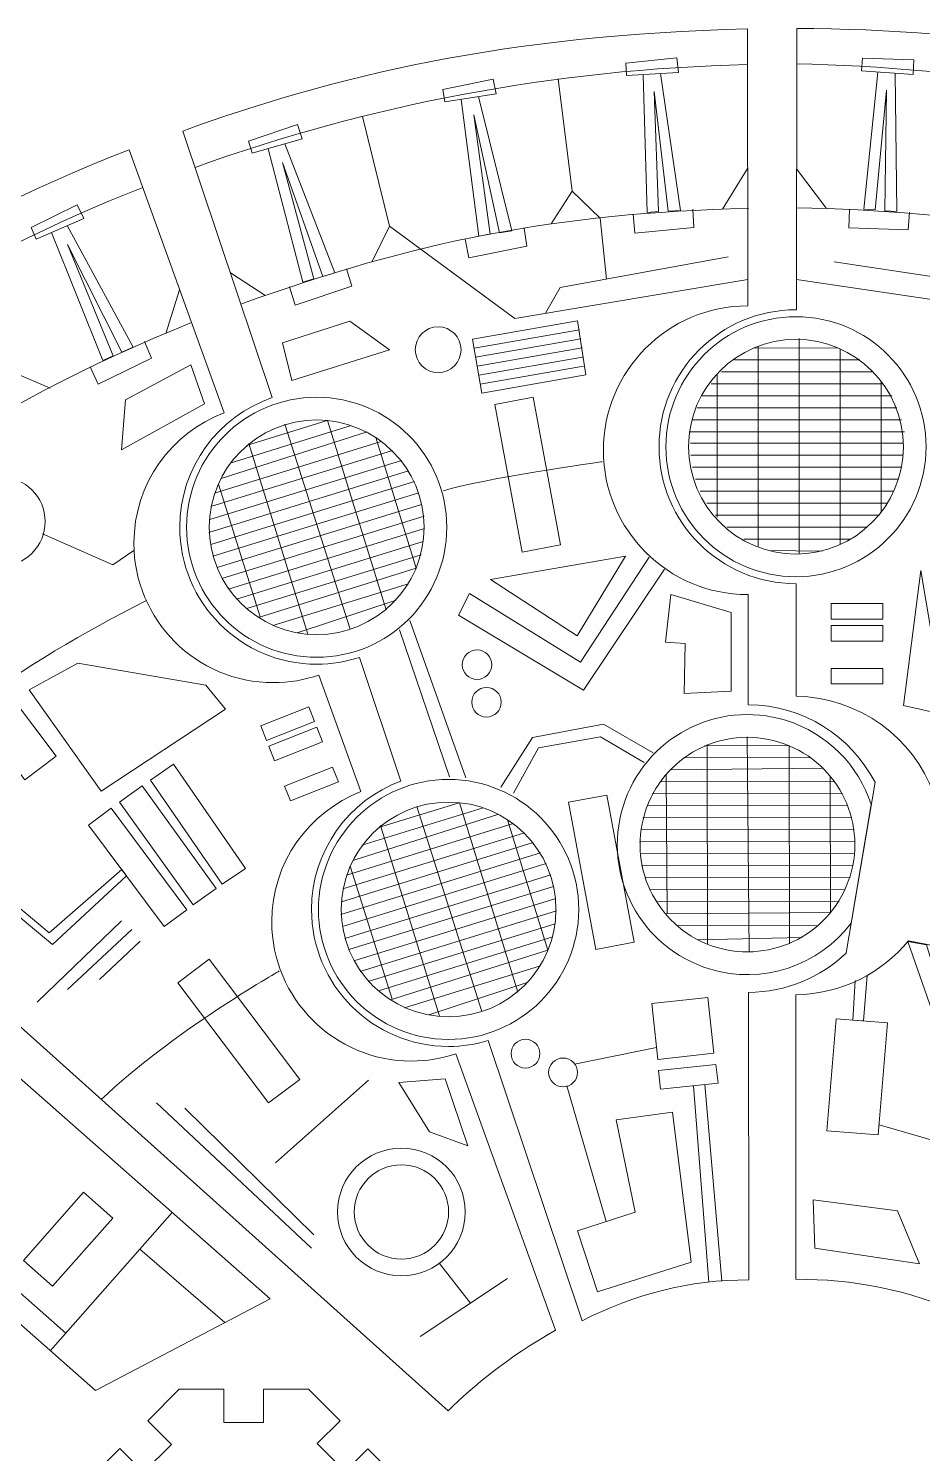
# Model space of a CAD drawing. Header units: millimetres. Extents: x -90 to 353, y 0 to 263.
# Drawn here: x 113 to 188.7, y 142.6 to 263.3 of the extents above; entities that cross this region are included whole.
import ezdxf

# ---------------------------------------------------------------- set-up
doc = ezdxf.new("R2010")
doc.units = ezdxf.units.MM
doc.layers.add('Layer 1', color=7, linetype='Continuous')

msp = doc.modelspace()

# ---------------------------------------------------------------- linework, layer by layer
at = {"layer": 'Layer 1', "color": 114, "lineweight": 20}
for points in [[(180.94, 213.23), (185.31, 213.23), (185.31, 214.55), (180.94, 214.55), (180.94, 213.23)], [(180.94, 211.37), (185.31, 211.37), (185.31, 212.7), (180.94, 212.7), (180.94, 211.37)], [(180.94, 207.74), (185.31, 207.74), (185.31, 209.06), (180.94, 209.06), (180.94, 207.74)]]:
    msp.add_lwpolyline(points, close=True, dxfattribs=at)
for centre, major_axis in [((147.67, 236.05), (0, 1.94)), ((177.95, 227.83), (0, 11.01)), ((177.95, 227.83), (0, 9.09)), ((137.39, 221.01), (0, 11.01)), ((137.39, 221.01), (0, 9.09)), ((110.63, 221.49), (0, 3.78)), ((150.96, 209.37), (0, 1.25)), ((151.76, 206.19), (0, 1.25)), ((148.55, 188.64), (0, 11.01)), ((148.55, 188.64), (0, 9.09)), ((155.06, 176.43), (0, 1.22)), ((158.24, 174.84), (0, 1.22)), ((144.56, 163.02), (0, 5.4)), ((144.56, 163.02), (0, 3.99))]:
    msp.add_ellipse(centre, major_axis=major_axis, ratio=1, dxfattribs=at)
at = {"layer": 'Layer 1', "color": 250, "lineweight": 20}
for points, knots in [([(148.55, 177.04), (149.71, 177.04), (150.84, 177.22), (151.9, 177.54), (151.9, 177.54), (151.9, 177.54), (159.85, 153.81), (159.85, 153.81), (159.85, 153.81), (164.25, 156.01), (168.91, 157.32), (173.96, 157.26), (173.96, 157.26), (173.96, 157.26), (173.93, 181.62), (173.93, 181.62), (173.93, 181.62), (177.13, 181.64), (180.03, 182.9), (182.19, 184.94), (182.19, 184.94), (182.19, 184.94), (182.19, 184.98), (182.19, 184.98), (182.19, 184.98), (182.19, 184.98), (184.64, 199.42), (184.64, 199.42), (184.64, 199.42), (182.62, 203.3), (178.58, 205.95), (173.91, 205.98), (173.91, 205.98), (173.91, 205.98), (173.9, 215.31), (173.9, 215.31), (173.9, 215.31), (173.9, 215.31), (173.87, 215.31), (173.87, 215.31), (173.87, 215.31), (167.12, 215.31), (161.65, 220.78), (161.65, 227.53), (161.65, 227.53), (161.65, 234.28), (167.12, 239.76), (173.87, 239.76), (173.87, 239.76), (173.87, 239.76), (173.88, 239.76), (173.88, 239.76), (173.88, 239.76), (173.88, 239.76), (173.85, 263.21), (173.85, 263.21), (173.85, 263.21), (153.47, 262.75), (138.77, 259.2), (126.06, 254.57), (126.06, 254.57), (126.06, 254.57), (133.63, 231.99), (133.63, 231.99), (133.63, 231.99), (129.07, 230.42), (125.8, 226.1), (125.8, 221.01), (125.8, 221.01), (125.8, 214.61), (130.99, 209.41), (137.39, 209.41), (137.39, 209.41), (138.66, 209.41), (139.87, 209.62), (141.01, 209.99), (141.01, 209.99), (141.01, 209.99), (144.52, 199.52), (144.52, 199.52), (144.52, 199.52), (140.1, 197.88), (136.95, 193.63), (136.95, 188.64), (136.95, 188.64), (136.95, 182.24), (142.14, 177.04), (148.55, 177.04)], [0, 0, 0, 0, 0.043478, 0.043478, 0.043478, 0.043478, 0.086957, 0.086957, 0.086957, 0.086957, 0.130435, 0.130435, 0.130435, 0.130435, 0.173913, 0.173913, 0.173913, 0.173913, 0.217391, 0.217391, 0.217391, 0.217391, 0.26087, 0.26087, 0.26087, 0.26087, 0.304348, 0.304348, 0.304348, 0.304348, 0.347826, 0.347826, 0.347826, 0.347826, 0.391304, 0.391304, 0.391304, 0.391304, 0.434783, 0.434783, 0.434783, 0.434783, 0.478261, 0.478261, 0.478261, 0.478261, 0.521739, 0.521739, 0.521739, 0.521739, 0.565217, 0.565217, 0.565217, 0.565217, 0.608696, 0.608696, 0.608696, 0.608696, 0.652174, 0.652174, 0.652174, 0.652174, 0.695652, 0.695652, 0.695652, 0.695652, 0.73913, 0.73913, 0.73913, 0.73913, 0.782609, 0.782609, 0.782609, 0.782609, 0.826087, 0.826087, 0.826087, 0.826087, 0.869565, 0.869565, 0.869565, 0.869565, 0.913043, 0.913043, 0.913043, 0.913043, 1, 1, 1, 1]), ([(177.95, 216.23), (177.95, 216.23), (177.98, 216.23), (177.98, 216.23), (177.98, 216.23), (177.98, 216.23), (177.97, 206.7), (177.97, 206.7), (177.97, 206.7), (183.32, 206.61), (187.87, 203.2), (189.62, 198.44), (189.62, 198.44), (189.62, 198.44), (192.74, 197.89), (192.74, 197.89), (192.74, 197.89), (192.74, 197.89), (190.56, 185.38), (190.56, 185.38), (190.56, 185.38), (190.56, 185.38), (187.47, 185.97), (187.47, 185.97), (187.47, 185.97), (185.19, 183.23), (181.78, 181.48), (177.95, 181.42), (177.95, 181.42), (177.95, 181.42), (177.93, 157.32), (177.93, 157.32), (177.93, 157.32), (182.75, 157.34), (187.49, 156.47), (192.14, 154.32), (192.14, 154.32), (192.14, 154.32), (200.07, 179.41), (200.07, 179.41), (200.07, 179.41), (201.19, 179.06), (202.38, 178.86), (203.61, 178.86), (203.61, 178.86), (210.02, 178.86), (215.21, 184.05), (215.21, 190.46), (215.21, 190.46), (215.21, 195.66), (211.78, 200.07), (207.06, 201.54), (207.06, 201.54), (207.06, 201.54), (210.03, 210.93), (210.03, 210.93), (210.03, 210.93), (211.09, 210.6), (212.23, 210.43), (213.4, 210.43), (213.4, 210.43), (219.8, 210.43), (225, 215.62), (225, 222.03), (225, 222.03), (225, 227.17), (221.65, 231.53), (217.02, 233.05), (217.02, 233.05), (217.02, 233.05), (224.11, 255.5), (224.11, 255.5), (224.11, 255.5), (209.03, 260.65), (193.66, 263.24), (178.01, 263.25), (178.01, 263.25), (178.01, 263.25), (177.99, 239.43), (177.99, 239.43), (177.99, 239.43), (177.99, 239.43), (177.95, 239.43), (177.95, 239.43), (177.95, 239.43), (171.55, 239.43), (166.36, 234.23), (166.36, 227.83), (166.36, 227.83), (166.36, 221.42), (171.55, 216.23), (177.95, 216.23)], [0, 0, 0, 0, 0.041667, 0.041667, 0.041667, 0.041667, 0.083333, 0.083333, 0.083333, 0.083333, 0.125, 0.125, 0.125, 0.125, 0.166667, 0.166667, 0.166667, 0.166667, 0.208333, 0.208333, 0.208333, 0.208333, 0.25, 0.25, 0.25, 0.25, 0.291667, 0.291667, 0.291667, 0.291667, 0.333333, 0.333333, 0.333333, 0.333333, 0.375, 0.375, 0.375, 0.375, 0.416667, 0.416667, 0.416667, 0.416667, 0.458333, 0.458333, 0.458333, 0.458333, 0.5, 0.5, 0.5, 0.5, 0.541667, 0.541667, 0.541667, 0.541667, 0.583333, 0.583333, 0.583333, 0.583333, 0.625, 0.625, 0.625, 0.625, 0.666667, 0.666667, 0.666667, 0.666667, 0.708333, 0.708333, 0.708333, 0.708333, 0.75, 0.75, 0.75, 0.75, 0.791667, 0.791667, 0.791667, 0.791667, 0.833333, 0.833333, 0.833333, 0.833333, 0.875, 0.875, 0.875, 0.875, 0.916667, 0.916667, 0.916667, 0.916667, 1, 1, 1, 1]), ([(121.51, 252.98), (104.24, 246.32), (91.05, 236.89), (79.12, 226.59), (79.12, 226.59), (79.12, 226.59), (78.34, 209.21), (78.34, 209.21), (78.34, 209.21), (78.34, 209.21), (148.51, 146.18), (148.51, 146.18), (148.51, 146.18), (150.73, 148.35), (153.41, 150.59), (157.6, 153.02), (157.6, 153.02), (157.6, 153.02), (149.15, 176.41), (149.15, 176.41), (149.15, 176.41), (147.97, 176.02), (146.71, 175.8), (145.4, 175.8), (145.4, 175.8), (138.88, 175.8), (133.59, 181.09), (133.59, 187.61), (133.59, 187.61), (133.59, 192.63), (136.72, 196.91), (141.13, 198.62), (141.13, 198.62), (141.13, 198.62), (137.57, 208.49), (137.57, 208.49), (137.57, 208.49), (136.36, 208.08), (135.07, 207.85), (133.72, 207.85), (133.72, 207.85), (127.2, 207.85), (121.92, 213.14), (121.92, 219.66), (121.92, 219.66), (121.92, 224.71), (125.09, 229.02), (129.55, 230.7), (129.55, 230.7), (129.55, 230.7), (121.51, 252.98), (121.51, 252.98)], [0, 0, 0, 0, 0.071429, 0.071429, 0.071429, 0.071429, 0.142857, 0.142857, 0.142857, 0.142857, 0.214286, 0.214286, 0.214286, 0.214286, 0.285714, 0.285714, 0.285714, 0.285714, 0.357143, 0.357143, 0.357143, 0.357143, 0.428571, 0.428571, 0.428571, 0.428571, 0.5, 0.5, 0.5, 0.5, 0.571429, 0.571429, 0.571429, 0.571429, 0.642857, 0.642857, 0.642857, 0.642857, 0.714286, 0.714286, 0.714286, 0.714286, 0.785714, 0.785714, 0.785714, 0.785714, 0.857143, 0.857143, 0.857143, 0.857143, 1, 1, 1, 1]), ([(104.57, 181.14), (104.57, 181.14), (94.26, 169.44), (94.26, 169.44), (94.26, 169.44), (94.26, 169.44), (118.67, 147.91), (118.67, 147.91), (118.67, 147.91), (118.67, 147.91), (133.45, 155.66), (133.45, 155.66), (133.45, 155.66), (133.45, 155.66), (104.57, 181.14), (104.57, 181.14)], [0, 0, 0, 0, 0.2, 0.2, 0.2, 0.2, 0.4, 0.4, 0.4, 0.4, 0.6, 0.6, 0.6, 0.6, 1, 1, 1, 1]), ([(122.72, 140.99), (122.72, 140.99), (120.74, 142.98), (120.74, 142.98), (120.74, 142.98), (120.74, 142.98), (118.03, 140.27), (118.03, 140.27), (118.03, 140.27), (118.03, 140.27), (118.03, 129.34), (118.03, 129.34), (118.03, 129.34), (118.03, 129.34), (120.67, 126.7), (120.67, 126.7), (120.67, 126.7), (120.67, 126.7), (122.62, 128.64), (122.62, 128.64), (122.62, 128.64), (122.62, 128.64), (124.97, 126.27), (124.97, 126.27), (124.97, 126.27), (124.97, 126.27), (123.03, 124.34), (123.03, 124.34), (123.03, 124.34), (123.03, 124.34), (125.76, 121.6), (125.76, 121.6), (125.76, 121.6), (125.76, 121.6), (129.61, 121.6), (129.61, 121.6), (129.61, 121.6), (129.61, 121.6), (129.61, 124.28), (129.61, 124.28), (129.61, 124.28), (129.61, 124.28), (132.95, 124.28), (132.95, 124.28), (132.95, 124.28), (132.95, 124.28), (132.95, 121.6), (132.95, 121.6), (132.95, 121.6), (132.95, 121.6), (136.69, 121.6), (136.69, 121.6), (136.69, 121.6), (136.69, 121.6), (139.37, 124.28), (139.37, 124.28), (139.37, 124.28), (139.37, 124.28), (137.49, 126.17), (137.49, 126.17), (137.49, 126.17), (137.49, 126.17), (139.86, 128.52), (139.86, 128.52), (139.86, 128.52), (139.86, 128.52), (141.73, 126.64), (141.73, 126.64), (141.73, 126.64), (141.73, 126.64), (144.43, 129.34), (144.43, 129.34), (144.43, 129.34), (144.43, 129.34), (144.43, 140.27), (144.43, 140.27), (144.43, 140.27), (144.43, 140.27), (141.73, 142.96), (141.73, 142.96), (141.73, 142.96), (141.73, 142.96), (139.79, 141.04), (139.79, 141.04), (139.79, 141.04), (139.79, 141.04), (137.44, 143.41), (137.44, 143.41), (137.44, 143.41), (137.44, 143.41), (139.37, 145.32), (139.37, 145.32), (139.37, 145.32), (139.37, 145.32), (136.69, 148), (136.69, 148), (136.69, 148), (136.69, 148), (132.88, 148), (132.88, 148), (132.88, 148), (132.88, 148), (132.88, 145.2), (132.88, 145.2), (132.88, 145.2), (132.88, 145.2), (129.54, 145.2), (129.54, 145.2), (129.54, 145.2), (129.54, 145.2), (129.54, 148), (129.54, 148), (129.54, 148), (129.54, 148), (125.76, 148), (125.76, 148), (125.76, 148), (125.76, 148), (123.1, 145.34), (123.1, 145.34), (123.1, 145.34), (123.1, 145.34), (125.09, 143.34), (125.09, 143.34), (125.09, 143.34), (125.09, 143.34), (122.72, 140.99), (122.72, 140.99)], [0, 0, 0, 0, 0.030303, 0.030303, 0.030303, 0.030303, 0.060606, 0.060606, 0.060606, 0.060606, 0.090909, 0.090909, 0.090909, 0.090909, 0.121212, 0.121212, 0.121212, 0.121212, 0.151515, 0.151515, 0.151515, 0.151515, 0.181818, 0.181818, 0.181818, 0.181818, 0.212121, 0.212121, 0.212121, 0.212121, 0.242424, 0.242424, 0.242424, 0.242424, 0.272727, 0.272727, 0.272727, 0.272727, 0.30303, 0.30303, 0.30303, 0.30303, 0.333333, 0.333333, 0.333333, 0.333333, 0.363636, 0.363636, 0.363636, 0.363636, 0.393939, 0.393939, 0.393939, 0.393939, 0.424242, 0.424242, 0.424242, 0.424242, 0.454545, 0.454545, 0.454545, 0.454545, 0.484848, 0.484848, 0.484848, 0.484848, 0.515152, 0.515152, 0.515152, 0.515152, 0.545455, 0.545455, 0.545455, 0.545455, 0.575758, 0.575758, 0.575758, 0.575758, 0.606061, 0.606061, 0.606061, 0.606061, 0.636364, 0.636364, 0.636364, 0.636364, 0.666667, 0.666667, 0.666667, 0.666667, 0.69697, 0.69697, 0.69697, 0.69697, 0.727273, 0.727273, 0.727273, 0.727273, 0.757576, 0.757576, 0.757576, 0.757576, 0.787879, 0.787879, 0.787879, 0.787879, 0.818182, 0.818182, 0.818182, 0.818182, 0.848485, 0.848485, 0.848485, 0.848485, 0.878788, 0.878788, 0.878788, 0.878788, 0.909091, 0.909091, 0.909091, 0.909091, 0.939394, 0.939394, 0.939394, 0.939394, 1, 1, 1, 1])]:
    msp.add_open_spline(points, degree=3, knots=knots, dxfattribs=at)
at = {"layer": 'Layer 1', "color": 114, "lineweight": 20}
for points, knots in [([(163.56, 260.32), (163.56, 260.32), (163.62, 259.26), (163.62, 259.26), (163.62, 259.26), (163.62, 259.26), (168, 259.52), (168, 259.52), (168, 259.52), (168, 259.52), (167.88, 260.78), (167.88, 260.78), (167.88, 260.78), (167.88, 260.78), (163.56, 260.32), (163.56, 260.32)], [0, 0, 0, 0, 0.2, 0.2, 0.2, 0.2, 0.4, 0.4, 0.4, 0.4, 0.6, 0.6, 0.6, 0.6, 1, 1, 1, 1]), ([(183.57, 260.73), (183.57, 260.73), (183.49, 259.67), (183.49, 259.67), (183.49, 259.67), (183.49, 259.67), (187.87, 259.35), (187.87, 259.35), (187.87, 259.35), (187.87, 259.35), (187.92, 260.61), (187.92, 260.61), (187.92, 260.61), (187.92, 260.61), (183.57, 260.73), (183.57, 260.73)], [0, 0, 0, 0, 0.2, 0.2, 0.2, 0.2, 0.4, 0.4, 0.4, 0.4, 0.6, 0.6, 0.6, 0.6, 1, 1, 1, 1]), ([(184.89, 259.56), (184.89, 259.56), (183.68, 247.94), (183.68, 247.94), (183.68, 247.94), (183.68, 247.94), (184.66, 247.89), (184.66, 247.89), (184.66, 247.89), (184.66, 247.89), (185.62, 258.03), (185.62, 258.03), (185.62, 258.03), (185.62, 258.03), (185.46, 247.82), (185.46, 247.82), (185.46, 247.82), (185.46, 247.82), (186.5, 247.75), (186.5, 247.75), (186.5, 247.75), (186.5, 247.75), (186.35, 259.46), (186.35, 259.46)], [0, 0, 0, 0, 0.142857, 0.142857, 0.142857, 0.142857, 0.285714, 0.285714, 0.285714, 0.285714, 0.428571, 0.428571, 0.428571, 0.428571, 0.571429, 0.571429, 0.571429, 0.571429, 0.714286, 0.714286, 0.714286, 0.714286, 1, 1, 1, 1]), ([(148.07, 258.08), (148.07, 258.08), (148.24, 257.03), (148.24, 257.03), (148.24, 257.03), (148.24, 257.03), (152.57, 257.72), (152.57, 257.72), (152.57, 257.72), (152.57, 257.72), (152.33, 258.97), (152.33, 258.97), (152.33, 258.97), (152.33, 258.97), (148.07, 258.08), (148.07, 258.08)], [0, 0, 0, 0, 0.2, 0.2, 0.2, 0.2, 0.4, 0.4, 0.4, 0.4, 0.6, 0.6, 0.6, 0.6, 1, 1, 1, 1]), ([(157.82, 258.98), (157.82, 258.98), (159.01, 249.48), (159.01, 249.48), (159.01, 249.48), (159.01, 249.48), (161.37, 247.18), (161.37, 247.18), (161.37, 247.18), (161.37, 247.18), (161.92, 242.03), (161.92, 242.03)], [0, 0, 0, 0, 0.25, 0.25, 0.25, 0.25, 0.5, 0.5, 0.5, 0.5, 1, 1, 1, 1]), ([(165.02, 259.34), (165.02, 259.34), (165.36, 247.66), (165.36, 247.66), (165.36, 247.66), (165.36, 247.66), (166.33, 247.74), (166.33, 247.74), (166.33, 247.74), (166.33, 247.74), (165.94, 257.92), (165.94, 257.92), (165.94, 257.92), (165.94, 257.92), (167.13, 247.77), (167.13, 247.77), (167.13, 247.77), (167.13, 247.77), (168.17, 247.84), (168.17, 247.84), (168.17, 247.84), (168.17, 247.84), (166.48, 259.43), (166.48, 259.43)], [0, 0, 0, 0, 0.142857, 0.142857, 0.142857, 0.142857, 0.285714, 0.285714, 0.285714, 0.285714, 0.428571, 0.428571, 0.428571, 0.428571, 0.571429, 0.571429, 0.571429, 0.571429, 0.714286, 0.714286, 0.714286, 0.714286, 1, 1, 1, 1]), ([(149.62, 257.25), (149.62, 257.25), (151.12, 245.66), (151.12, 245.66), (151.12, 245.66), (151.12, 245.66), (152.08, 245.84), (152.08, 245.84), (152.08, 245.84), (152.08, 245.84), (150.68, 255.93), (150.68, 255.93), (150.68, 255.93), (150.68, 255.93), (152.87, 245.95), (152.87, 245.95), (152.87, 245.95), (152.87, 245.95), (153.9, 246.13), (153.9, 246.13), (153.9, 246.13), (153.9, 246.13), (151.07, 257.48), (151.07, 257.48)], [0, 0, 0, 0, 0.142857, 0.142857, 0.142857, 0.142857, 0.285714, 0.285714, 0.285714, 0.285714, 0.428571, 0.428571, 0.428571, 0.428571, 0.571429, 0.571429, 0.571429, 0.571429, 0.714286, 0.714286, 0.714286, 0.714286, 1, 1, 1, 1]), ([(209.16, 256.49), (209.16, 256.49), (207.01, 247.31), (207.01, 247.31), (207.01, 247.31), (207.01, 247.31), (208.43, 244.34), (208.43, 244.34), (208.43, 244.34), (208.43, 244.34), (202.04, 238.43), (202.04, 238.43), (202.04, 238.43), (202.04, 238.43), (178, 242), (178, 242)], [0, 0, 0, 0, 0.2, 0.2, 0.2, 0.2, 0.4, 0.4, 0.4, 0.4, 0.6, 0.6, 0.6, 0.6, 1, 1, 1, 1]), ([(131.63, 253.7), (131.63, 253.7), (131.93, 252.68), (131.93, 252.68), (131.93, 252.68), (131.93, 252.68), (136.15, 253.9), (136.15, 253.9), (136.15, 253.9), (136.15, 253.9), (135.75, 255.11), (135.75, 255.11), (135.75, 255.11), (135.75, 255.11), (131.63, 253.7), (131.63, 253.7)], [0, 0, 0, 0, 0.2, 0.2, 0.2, 0.2, 0.4, 0.4, 0.4, 0.4, 0.6, 0.6, 0.6, 0.6, 1, 1, 1, 1]), ([(141.26, 255.8), (141.26, 255.8), (143.54, 246.51), (143.54, 246.51), (143.54, 246.51), (143.54, 246.51), (154.15, 238.69), (154.15, 238.69), (154.15, 238.69), (154.15, 238.69), (173.87, 242), (173.87, 242)], [0, 0, 0, 0, 0.25, 0.25, 0.25, 0.25, 0.5, 0.5, 0.5, 0.5, 1, 1, 1, 1]), ([(133.28, 253.07), (133.28, 253.07), (136.21, 241.76), (136.21, 241.76), (136.21, 241.76), (136.21, 241.76), (137.14, 242.06), (137.14, 242.06), (137.14, 242.06), (137.14, 242.06), (134.5, 251.89), (134.5, 251.89), (134.5, 251.89), (134.5, 251.89), (137.91, 242.26), (137.91, 242.26), (137.91, 242.26), (137.91, 242.26), (138.91, 242.56), (138.91, 242.56), (138.91, 242.56), (138.91, 242.56), (134.68, 253.48), (134.68, 253.48)], [0, 0, 0, 0, 0.142857, 0.142857, 0.142857, 0.142857, 0.285714, 0.285714, 0.285714, 0.285714, 0.428571, 0.428571, 0.428571, 0.428571, 0.571429, 0.571429, 0.571429, 0.571429, 0.714286, 0.714286, 0.714286, 0.714286, 1, 1, 1, 1]), ([(113.22, 246.39), (113.22, 246.39), (113.65, 245.41), (113.65, 245.41), (113.65, 245.41), (113.65, 245.41), (117.67, 247.17), (117.67, 247.17), (117.67, 247.17), (117.67, 247.17), (117.13, 248.32), (117.13, 248.32), (117.13, 248.32), (117.13, 248.32), (113.22, 246.39), (113.22, 246.39)], [0, 0, 0, 0, 0.2, 0.2, 0.2, 0.2, 0.4, 0.4, 0.4, 0.4, 0.6, 0.6, 0.6, 0.6, 1, 1, 1, 1]), ([(164.17, 247.52), (164.17, 247.52), (164.32, 245.92), (164.32, 245.92), (164.32, 245.92), (164.32, 245.92), (169.31, 246.41), (169.31, 246.41), (169.31, 246.41), (169.31, 246.41), (169.23, 247.94), (169.23, 247.94)], [0, 0, 0, 0, 0.25, 0.25, 0.25, 0.25, 0.5, 0.5, 0.5, 0.5, 1, 1, 1, 1]), ([(182.49, 247.96), (182.49, 247.96), (182.43, 246.36), (182.43, 246.36), (182.43, 246.36), (182.43, 246.36), (187.44, 246.19), (187.44, 246.19), (187.44, 246.19), (187.44, 246.19), (187.56, 247.71), (187.56, 247.71)], [0, 0, 0, 0, 0.25, 0.25, 0.25, 0.25, 0.5, 0.5, 0.5, 0.5, 1, 1, 1, 1]), ([(114.94, 245.98), (114.94, 245.98), (119.28, 235.13), (119.28, 235.13), (119.28, 235.13), (119.28, 235.13), (120.17, 235.54), (120.17, 235.54), (120.17, 235.54), (120.17, 235.54), (116.29, 244.96), (116.29, 244.96), (116.29, 244.96), (116.29, 244.96), (120.91, 235.85), (120.91, 235.85), (120.91, 235.85), (120.91, 235.85), (121.86, 236.27), (121.86, 236.27), (121.86, 236.27), (121.86, 236.27), (116.28, 246.56), (116.28, 246.56)], [0, 0, 0, 0, 0.142857, 0.142857, 0.142857, 0.142857, 0.285714, 0.285714, 0.285714, 0.285714, 0.428571, 0.428571, 0.428571, 0.428571, 0.571429, 0.571429, 0.571429, 0.571429, 0.714286, 0.714286, 0.714286, 0.714286, 1, 1, 1, 1]), ([(149.94, 245.41), (149.94, 245.41), (150.26, 243.83), (150.26, 243.83), (150.26, 243.83), (150.26, 243.83), (155.18, 244.82), (155.18, 244.82), (155.18, 244.82), (155.18, 244.82), (154.94, 246.33), (154.94, 246.33)], [0, 0, 0, 0, 0.25, 0.25, 0.25, 0.25, 0.5, 0.5, 0.5, 0.5, 1, 1, 1, 1]), ([(156.74, 239.13), (156.74, 239.13), (157.98, 241.32), (157.98, 241.32), (157.98, 241.32), (157.98, 241.32), (172.2, 243.9), (172.2, 243.9)], [0, 0, 0, 0, 0.333333, 0.333333, 0.333333, 0.333333, 1, 1, 1, 1]), ([(135.08, 241.36), (135.08, 241.36), (135.58, 239.83), (135.58, 239.83), (135.58, 239.83), (135.58, 239.83), (140.35, 241.42), (140.35, 241.42), (140.35, 241.42), (140.35, 241.42), (139.92, 242.89), (139.92, 242.89)], [0, 0, 0, 0, 0.25, 0.25, 0.25, 0.25, 0.5, 0.5, 0.5, 0.5, 1, 1, 1, 1]), ([(181.19, 243.5), (181.19, 243.5), (199.18, 240.79), (199.18, 240.79), (199.18, 240.79), (199.18, 240.79), (200.11, 238.71), (200.11, 238.71)], [0, 0, 0, 0, 0.333333, 0.333333, 0.333333, 0.333333, 1, 1, 1, 1]), ([(107.31, 242.54), (107.31, 242.54), (111.82, 234.1), (111.82, 234.1), (111.82, 234.1), (111.82, 234.1), (114.84, 232.8), (114.84, 232.8)], [0, 0, 0, 0, 0.333333, 0.333333, 0.333333, 0.333333, 1, 1, 1, 1]), ([(135.29, 233.45), (135.29, 233.45), (134.49, 236.62), (134.49, 236.62), (134.49, 236.62), (134.49, 236.62), (140.18, 238.47), (140.18, 238.47), (140.18, 238.47), (140.18, 238.47), (143.56, 236.03), (143.56, 236.03), (143.56, 236.03), (143.56, 236.03), (135.29, 233.45), (135.29, 233.45)], [0, 0, 0, 0, 0.2, 0.2, 0.2, 0.2, 0.4, 0.4, 0.4, 0.4, 0.6, 0.6, 0.6, 0.6, 1, 1, 1, 1]), ([(150.57, 236.94), (150.57, 236.94), (151.36, 232.38), (151.36, 232.38), (151.36, 232.38), (151.36, 232.38), (160.16, 233.91), (160.16, 233.91), (160.16, 233.91), (160.16, 233.91), (159.47, 238.49), (159.47, 238.49), (159.47, 238.49), (159.47, 238.49), (150.57, 236.94), (150.57, 236.94)], [0, 0, 0, 0, 0.2, 0.2, 0.2, 0.2, 0.4, 0.4, 0.4, 0.4, 0.6, 0.6, 0.6, 0.6, 1, 1, 1, 1]), ([(118.21, 234.59), (118.21, 234.59), (118.9, 233.14), (118.9, 233.14), (118.9, 233.14), (118.9, 233.14), (123.42, 235.32), (123.42, 235.32), (123.42, 235.32), (123.42, 235.32), (122.82, 236.73), (122.82, 236.73)], [0, 0, 0, 0, 0.25, 0.25, 0.25, 0.25, 0.5, 0.5, 0.5, 0.5, 1, 1, 1, 1]), ([(126.75, 234.77), (126.75, 234.77), (127.88, 231.46), (127.88, 231.46), (127.88, 231.46), (127.88, 231.46), (120.87, 227.56), (120.87, 227.56), (120.87, 227.56), (120.87, 227.56), (121.2, 231.79), (121.2, 231.79), (121.2, 231.79), (121.2, 231.79), (126.75, 234.77), (126.75, 234.77)], [0, 0, 0, 0, 0.2, 0.2, 0.2, 0.2, 0.4, 0.4, 0.4, 0.4, 0.6, 0.6, 0.6, 0.6, 1, 1, 1, 1]), ([(114.19, 220.46), (114.19, 220.46), (120.14, 217.84), (120.14, 217.84), (120.14, 217.84), (120.14, 217.84), (121.9, 219.04), (121.9, 219.04)], [0, 0, 0, 0, 0.333333, 0.333333, 0.333333, 0.333333, 1, 1, 1, 1]), ([(165.54, 218.47), (165.54, 218.47), (159.71, 209.59), (159.71, 209.59), (159.71, 209.59), (159.71, 209.59), (150.32, 215.41), (150.32, 215.41), (150.32, 215.41), (150.32, 215.41), (149.39, 213.56), (149.39, 213.56), (149.39, 213.56), (149.39, 213.56), (159.97, 207.21), (159.97, 207.21), (159.97, 207.21), (159.97, 207.21), (166.82, 217.46), (166.82, 217.46)], [0, 0, 0, 0, 0.166667, 0.166667, 0.166667, 0.166667, 0.333333, 0.333333, 0.333333, 0.333333, 0.5, 0.5, 0.5, 0.5, 0.666667, 0.666667, 0.666667, 0.666667, 1, 1, 1, 1]), ([(152.09, 216.58), (152.09, 216.58), (163.53, 218.56), (163.53, 218.56), (163.53, 218.56), (163.53, 218.56), (159.43, 211.82), (159.43, 211.82), (159.43, 211.82), (159.43, 211.82), (152.09, 216.58), (152.09, 216.58)], [0, 0, 0, 0, 0.25, 0.25, 0.25, 0.25, 0.5, 0.5, 0.5, 0.5, 1, 1, 1, 1]), ([(188.52, 217.36), (188.52, 217.36), (190.57, 205.12), (190.57, 205.12), (190.57, 205.12), (190.57, 205.12), (187.06, 205.91), (187.06, 205.91), (187.06, 205.91), (187.06, 205.91), (188.52, 217.36), (188.52, 217.36)], [0, 0, 0, 0, 0.25, 0.25, 0.25, 0.25, 0.5, 0.5, 0.5, 0.5, 1, 1, 1, 1]), ([(167.37, 215.32), (167.37, 215.32), (166.9, 211.29), (166.9, 211.29), (166.9, 211.29), (166.9, 211.29), (168.56, 211.16), (168.56, 211.16), (168.56, 211.16), (168.56, 211.16), (168.49, 206.92), (168.49, 206.92), (168.49, 206.92), (168.49, 206.92), (172.46, 207.12), (172.46, 207.12), (172.46, 207.12), (172.46, 207.12), (172.46, 213.8), (172.46, 213.8), (172.46, 213.8), (172.46, 213.8), (167.37, 215.32), (167.37, 215.32)], [0, 0, 0, 0, 0.142857, 0.142857, 0.142857, 0.142857, 0.285714, 0.285714, 0.285714, 0.285714, 0.428571, 0.428571, 0.428571, 0.428571, 0.571429, 0.571429, 0.571429, 0.571429, 0.714286, 0.714286, 0.714286, 0.714286, 1, 1, 1, 1]), ([(113.06, 207.25), (113.06, 207.25), (117.16, 209.5), (117.16, 209.5), (117.16, 209.5), (117.16, 209.5), (128.01, 207.65), (128.01, 207.65), (128.01, 207.65), (128.01, 207.65), (129.66, 205.6), (129.66, 205.6), (129.66, 205.6), (129.66, 205.6), (119.15, 198.65), (119.15, 198.65), (119.15, 198.65), (119.15, 198.65), (113.06, 207.25), (113.06, 207.25)], [0, 0, 0, 0, 0.166667, 0.166667, 0.166667, 0.166667, 0.333333, 0.333333, 0.333333, 0.333333, 0.5, 0.5, 0.5, 0.5, 0.666667, 0.666667, 0.666667, 0.666667, 1, 1, 1, 1]), ([(170.61, 183.61), (175.15, 182.22), (179.9, 183.9), (182.62, 187.48), (182.62, 187.48), (182.62, 187.48), (184.32, 197.53), (184.32, 197.53), (184.32, 197.53), (183.25, 200.82), (180.64, 203.57), (177.07, 204.66), (177.07, 204.66), (171.26, 206.45), (165.1, 203.18), (163.32, 197.37), (163.32, 197.37), (161.53, 191.56), (164.8, 185.4), (170.61, 183.61)], [0, 0, 0, 0, 0.166667, 0.166667, 0.166667, 0.166667, 0.333333, 0.333333, 0.333333, 0.333333, 0.5, 0.5, 0.5, 0.5, 0.666667, 0.666667, 0.666667, 0.666667, 1, 1, 1, 1]), ([(136.72, 205.79), (136.72, 205.79), (137.2, 204.56), (137.2, 204.56), (137.2, 204.56), (137.2, 204.56), (133.14, 202.96), (133.14, 202.96), (133.14, 202.96), (133.14, 202.96), (132.66, 204.19), (132.66, 204.19), (132.66, 204.19), (132.66, 204.19), (136.72, 205.79), (136.72, 205.79)], [0, 0, 0, 0, 0.2, 0.2, 0.2, 0.2, 0.4, 0.4, 0.4, 0.4, 0.6, 0.6, 0.6, 0.6, 1, 1, 1, 1]), ([(137.4, 204.07), (137.4, 204.07), (137.88, 202.84), (137.88, 202.84), (137.88, 202.84), (137.88, 202.84), (133.82, 201.23), (133.82, 201.23), (133.82, 201.23), (133.82, 201.23), (133.34, 202.46), (133.34, 202.46), (133.34, 202.46), (133.34, 202.46), (137.4, 204.07), (137.4, 204.07)], [0, 0, 0, 0, 0.2, 0.2, 0.2, 0.2, 0.4, 0.4, 0.4, 0.4, 0.6, 0.6, 0.6, 0.6, 1, 1, 1, 1]), ([(152.96, 199.01), (152.96, 199.01), (155.64, 203.2), (155.64, 203.2), (155.64, 203.2), (155.64, 203.2), (161.66, 204.33), (161.66, 204.33), (161.66, 204.33), (161.66, 204.33), (165.87, 201.92), (165.87, 201.92)], [0, 0, 0, 0, 0.25, 0.25, 0.25, 0.25, 0.5, 0.5, 0.5, 0.5, 1, 1, 1, 1]), ([(171.17, 185.45), (175.97, 183.98), (181.05, 186.67), (182.53, 191.47), (182.53, 191.47), (184, 196.27), (181.31, 201.35), (176.51, 202.82), (176.51, 202.82), (171.71, 204.3), (166.63, 201.6), (165.16, 196.8), (165.16, 196.8), (163.68, 192.01), (166.38, 186.93), (171.17, 185.45)], [0, 0, 0, 0, 0.2, 0.2, 0.2, 0.2, 0.4, 0.4, 0.4, 0.4, 0.6, 0.6, 0.6, 0.6, 1, 1, 1, 1]), ([(154.04, 198.49), (154.04, 198.49), (156.17, 202.34), (156.17, 202.34), (156.17, 202.34), (156.17, 202.34), (161.4, 203.27), (161.4, 203.27), (161.4, 203.27), (161.4, 203.27), (165.11, 201.08), (165.11, 201.08)], [0, 0, 0, 0, 0.25, 0.25, 0.25, 0.25, 0.5, 0.5, 0.5, 0.5, 1, 1, 1, 1]), ([(125.28, 200.95), (125.28, 200.95), (123.31, 199.6), (123.31, 199.6), (123.31, 199.6), (123.31, 199.6), (129.39, 190.77), (129.39, 190.77), (129.39, 190.77), (129.39, 190.77), (131.35, 192.12), (131.35, 192.12), (131.35, 192.12), (131.35, 192.12), (125.28, 200.95), (125.28, 200.95)], [0, 0, 0, 0, 0.2, 0.2, 0.2, 0.2, 0.4, 0.4, 0.4, 0.4, 0.6, 0.6, 0.6, 0.6, 1, 1, 1, 1]), ([(138.73, 200.68), (138.73, 200.68), (139.22, 199.45), (139.22, 199.45), (139.22, 199.45), (139.22, 199.45), (135.16, 197.85), (135.16, 197.85), (135.16, 197.85), (135.16, 197.85), (134.67, 199.08), (134.67, 199.08), (134.67, 199.08), (134.67, 199.08), (138.73, 200.68), (138.73, 200.68)], [0, 0, 0, 0, 0.2, 0.2, 0.2, 0.2, 0.4, 0.4, 0.4, 0.4, 0.6, 0.6, 0.6, 0.6, 1, 1, 1, 1]), ([(120.7, 197.74), (120.7, 197.74), (122.63, 199.12), (122.63, 199.12), (122.63, 199.12), (122.63, 199.12), (128.87, 190.41), (128.87, 190.41), (128.87, 190.41), (128.87, 190.41), (126.94, 189.03), (126.94, 189.03), (126.94, 189.03), (126.94, 189.03), (120.7, 197.74), (120.7, 197.74)], [0, 0, 0, 0, 0.2, 0.2, 0.2, 0.2, 0.4, 0.4, 0.4, 0.4, 0.6, 0.6, 0.6, 0.6, 1, 1, 1, 1]), ([(118.08, 195.79), (118.08, 195.79), (119.99, 197.21), (119.99, 197.21), (119.99, 197.21), (119.99, 197.21), (126.39, 188.62), (126.39, 188.62), (126.39, 188.62), (126.39, 188.62), (124.48, 187.2), (124.48, 187.2), (124.48, 187.2), (124.48, 187.2), (118.08, 195.79), (118.08, 195.79)], [0, 0, 0, 0, 0.2, 0.2, 0.2, 0.2, 0.4, 0.4, 0.4, 0.4, 0.6, 0.6, 0.6, 0.6, 1, 1, 1, 1]), ([(97.18, 192.29), (97.18, 192.29), (106.63, 193.46), (106.63, 193.46), (106.63, 193.46), (106.63, 193.46), (114.76, 186.65), (114.76, 186.65), (114.76, 186.65), (114.76, 186.65), (120.89, 192.02), (120.89, 192.02), (120.89, 192.02), (120.89, 192.02), (121.28, 191.49), (121.28, 191.49), (121.28, 191.49), (121.28, 191.49), (115.03, 185.66), (115.03, 185.66), (115.03, 185.66), (115.03, 185.66), (106.49, 192.8), (106.49, 192.8), (106.49, 192.8), (106.49, 192.8), (97.84, 191.7), (97.84, 191.7)], [0, 0, 0, 0, 0.125, 0.125, 0.125, 0.125, 0.25, 0.25, 0.25, 0.25, 0.375, 0.375, 0.375, 0.375, 0.5, 0.5, 0.5, 0.5, 0.625, 0.625, 0.625, 0.625, 0.75, 0.75, 0.75, 0.75, 1, 1, 1, 1]), ([(197.92, 172.6), (197.92, 172.6), (197.53, 171.39), (197.53, 171.39), (197.53, 171.39), (197.53, 171.39), (191.71, 173.65), (191.71, 173.65), (191.71, 173.65), (191.71, 173.65), (187.43, 185.92), (187.43, 185.92), (187.43, 185.92), (187.43, 185.92), (189, 185.65), (189, 185.65), (189, 185.65), (189, 185.65), (192.24, 174.97), (192.24, 174.97), (192.24, 174.97), (192.24, 174.97), (197.92, 172.6), (197.92, 172.6)], [0, 0, 0, 0, 0.142857, 0.142857, 0.142857, 0.142857, 0.285714, 0.285714, 0.285714, 0.285714, 0.428571, 0.428571, 0.428571, 0.428571, 0.571429, 0.571429, 0.571429, 0.571429, 0.714286, 0.714286, 0.714286, 0.714286, 1, 1, 1, 1]), ([(182.97, 182.62), (182.97, 182.62), (182.77, 179.27), (182.77, 179.27), (182.77, 179.27), (182.77, 179.27), (183.67, 179.2), (183.67, 179.2), (183.67, 179.2), (183.67, 179.2), (183.99, 183.06), (183.99, 183.06)], [0, 0, 0, 0, 0.25, 0.25, 0.25, 0.25, 0.5, 0.5, 0.5, 0.5, 1, 1, 1, 1]), ([(166.27, 175.94), (166.27, 175.94), (165.75, 180.67), (165.75, 180.67), (165.75, 180.67), (165.75, 180.67), (170.48, 181.19), (170.48, 181.19), (170.48, 181.19), (170.48, 181.19), (171, 176.46), (171, 176.46), (171, 176.46), (171, 176.46), (166.27, 175.94), (166.27, 175.94)], [0, 0, 0, 0, 0.2, 0.2, 0.2, 0.2, 0.4, 0.4, 0.4, 0.4, 0.6, 0.6, 0.6, 0.6, 1, 1, 1, 1]), ([(181.34, 179.39), (181.34, 179.39), (180.55, 169.9), (180.55, 169.9), (180.55, 169.9), (180.55, 169.9), (184.9, 169.54), (184.9, 169.54), (184.9, 169.54), (184.9, 169.54), (185.69, 179.03), (185.69, 179.03), (185.69, 179.03), (185.69, 179.03), (181.34, 179.39), (181.34, 179.39)], [0, 0, 0, 0, 0.2, 0.2, 0.2, 0.2, 0.4, 0.4, 0.4, 0.4, 0.6, 0.6, 0.6, 0.6, 1, 1, 1, 1]), ([(166.32, 174.99), (166.32, 174.99), (166.49, 173.41), (166.49, 173.41), (166.49, 173.41), (166.49, 173.41), (171.36, 173.94), (171.36, 173.94), (171.36, 173.94), (171.36, 173.94), (171.18, 175.52), (171.18, 175.52), (171.18, 175.52), (171.18, 175.52), (166.32, 174.99), (166.32, 174.99)], [0, 0, 0, 0, 0.2, 0.2, 0.2, 0.2, 0.4, 0.4, 0.4, 0.4, 0.6, 0.6, 0.6, 0.6, 1, 1, 1, 1]), ([(148.25, 174.31), (148.25, 174.31), (144.35, 173.98), (144.35, 173.98), (144.35, 173.98), (144.35, 173.98), (146.93, 169.81), (146.93, 169.81), (146.93, 169.81), (146.93, 169.81), (150.17, 168.62), (150.17, 168.62), (150.17, 168.62), (150.17, 168.62), (148.25, 174.31), (148.25, 174.31)], [0, 0, 0, 0, 0.2, 0.2, 0.2, 0.2, 0.4, 0.4, 0.4, 0.4, 0.6, 0.6, 0.6, 0.6, 1, 1, 1, 1]), ([(167.5, 171.47), (167.5, 171.47), (169.09, 158.77), (169.09, 158.77), (169.09, 158.77), (169.09, 158.77), (161.15, 156.25), (161.15, 156.25), (161.15, 156.25), (161.15, 156.25), (159.47, 161.43), (159.47, 161.43), (159.47, 161.43), (159.47, 161.43), (164.33, 163), (164.33, 163), (164.33, 163), (164.33, 163), (162.74, 170.81), (162.74, 170.81), (162.74, 170.81), (162.74, 170.81), (167.5, 171.47), (167.5, 171.47)], [0, 0, 0, 0, 0.142857, 0.142857, 0.142857, 0.142857, 0.285714, 0.285714, 0.285714, 0.285714, 0.428571, 0.428571, 0.428571, 0.428571, 0.571429, 0.571429, 0.571429, 0.571429, 0.714286, 0.714286, 0.714286, 0.714286, 1, 1, 1, 1]), ([(179.41, 164.06), (179.41, 164.06), (179.54, 159.96), (179.54, 159.96), (179.54, 159.96), (179.54, 159.96), (188.4, 158.64), (188.4, 158.64), (188.4, 158.64), (188.4, 158.64), (186.55, 163.13), (186.55, 163.13), (186.55, 163.13), (186.55, 163.13), (179.41, 164.06), (179.41, 164.06)], [0, 0, 0, 0, 0.2, 0.2, 0.2, 0.2, 0.4, 0.4, 0.4, 0.4, 0.6, 0.6, 0.6, 0.6, 1, 1, 1, 1])]:
    msp.add_open_spline(points, degree=3, knots=knots, dxfattribs=at)
for points in [[(127.09, 251.49), (141.9, 256.81), (157.47, 259.8), (173.86, 260.2)], [(178, 260.25), (191.9, 260.06), (209.43, 257.22), (223.24, 252.74)], [(173.86, 251.39), (173.86, 251.39), (171.73, 247.96), (171.73, 247.96)], [(178, 251.38), (178, 251.38), (180.53, 248.02), (180.53, 248.02)], [(81.09, 224.33), (93.72, 235.4), (107.61, 243.82), (122.66, 249.8)], [(157.23, 246.7), (157.23, 246.7), (159.01, 249.48), (159.01, 249.48)], [(130.96, 239.91), (145.77, 245.23), (157.53, 247.61), (173.92, 248.02)], [(178, 248.06), (191.9, 247.88), (205.76, 245.61), (219.57, 241.13)], [(142.05, 243.46), (142.05, 243.46), (143.54, 246.51), (143.54, 246.51)], [(130.09, 242.56), (130.09, 242.56), (132.99, 240.67), (132.99, 240.67)], [(125.79, 241.12), (125.79, 241.12), (124.61, 237.43), (124.61, 237.43)], [(80.66, 207.13), (94.21, 221.2), (109.64, 231.5), (126.79, 238.34)], [(150.71, 236.18), (150.71, 236.18), (159.62, 237.73), (159.62, 237.73)], [(159.75, 236.97), (159.75, 236.97), (150.84, 235.42), (150.84, 235.42)], [(178.22, 237.01), (178.22, 237.01), (178.22, 218.75), (178.22, 218.75)], [(159.85, 236.21), (159.85, 236.21), (150.96, 234.66), (150.96, 234.66)], [(151.1, 233.9), (151.1, 233.9), (159.89, 235.43), (159.89, 235.43)], [(174.32, 236.17), (174.32, 236.17), (181.46, 236.21), (181.46, 236.21)], [(174.75, 236.36), (174.75, 236.36), (174.75, 219.41), (174.75, 219.41)], [(181.69, 236.11), (181.69, 236.11), (181.69, 219.54), (181.69, 219.54)], [(151.23, 233.14), (151.23, 233.14), (159.97, 234.66), (159.97, 234.66)], [(171.64, 234.18), (171.64, 234.18), (184.45, 234.18), (184.45, 234.18)], [(172.76, 235.19), (172.76, 235.19), (183.35, 235.19), (183.35, 235.19)], [(170.77, 233.16), (170.77, 233.16), (185.32, 233.16), (185.32, 233.16)], [(171.28, 233.9), (171.28, 233.9), (171.28, 221.87), (171.28, 221.87)], [(185.16, 233.37), (185.16, 233.37), (185.16, 222.29), (185.16, 222.29)], [(170, 232.15), (170, 232.15), (186.09, 232.15), (186.09, 232.15)], [(169.6, 231.13), (169.6, 231.13), (186.48, 231.13), (186.48, 231.13)], [(140.31, 229.62), (140.31, 229.62), (130.06, 226.45), (130.06, 226.45)], [(131.45, 227.94), (131.45, 227.94), (138.28, 230.05), (138.28, 230.05)], [(134.7, 229.73), (134.7, 229.73), (140.21, 212.37), (140.21, 212.37)], [(138.31, 230.05), (138.31, 230.05), (143.26, 214.02), (143.26, 214.02)], [(169.19, 230.11), (169.19, 230.11), (186.88, 230.11), (186.88, 230.11)], [(142.85, 228.27), (142.85, 228.27), (128.74, 223.91), (128.74, 223.91)], [(141.66, 229.08), (141.66, 229.08), (129.3, 225.15), (129.3, 225.15)], [(131.65, 228.11), (131.65, 228.11), (136.64, 211.96), (136.64, 211.96)], [(142.39, 228.6), (142.39, 228.6), (145.8, 217.56), (145.8, 217.56)], [(168.92, 229.1), (168.92, 229.1), (187.14, 229.1), (187.14, 229.1)], [(169.02, 228.13), (169.02, 228.13), (187.04, 228.13), (187.04, 228.13)], [(143.81, 227.51), (143.81, 227.51), (128.43, 222.76), (128.43, 222.76)], [(169.05, 227.11), (169.05, 227.11), (187.01, 227.11), (187.01, 227.11)], [(145.17, 225.8), (145.17, 225.8), (128.27, 220.58), (128.27, 220.58)], [(144.56, 226.67), (144.56, 226.67), (128.33, 221.66), (128.33, 221.66)], [(161.56, 226.56), (161.56, 226.56), (151.08, 225.07), (148.13, 224.1)], [(169.19, 226.1), (169.19, 226.1), (186.88, 226.1), (186.88, 226.1)], [(145.66, 224.89), (145.66, 224.89), (128.42, 219.56), (128.42, 219.56)], [(129.08, 224.67), (129.08, 224.67), (132.61, 213.42), (132.61, 213.42)], [(169.46, 225.08), (169.46, 225.08), (186.62, 225.08), (186.62, 225.08)], [(146.04, 223.94), (146.04, 223.94), (128.6, 218.56), (128.6, 218.56)], [(169.85, 224.06), (169.85, 224.06), (186.23, 224.06), (186.23, 224.06)], [(146.27, 222.95), (146.27, 222.95), (128.97, 217.61), (128.97, 217.61)], [(170.4, 223.05), (170.4, 223.05), (185.68, 223.05), (185.68, 223.05)], [(146.47, 221.95), (146.47, 221.95), (129.37, 216.66), (129.37, 216.66)], [(146.52, 220.9), (146.52, 220.9), (129.92, 215.77), (129.92, 215.77)], [(171.14, 222.03), (171.14, 222.03), (184.95, 222.03), (184.95, 222.03)], [(172.13, 221.02), (172.13, 221.02), (183.97, 221.02), (183.97, 221.02)], [(146.4, 219.8), (146.4, 219.8), (130.6, 214.92), (130.6, 214.92)], [(173.54, 220), (173.54, 220), (182.57, 220), (182.57, 220)], [(146.22, 218.68), (146.22, 218.68), (131.47, 214.12), (131.47, 214.12)], [(175.69, 219.03), (175.69, 219.03), (180.2, 218.98), (180.2, 218.98)], [(145.8, 217.56), (145.8, 217.56), (132.47, 213.37), (132.47, 213.37)], [(145.17, 216.23), (145.17, 216.23), (133.67, 212.68), (133.67, 212.68)], [(144.12, 214.84), (144.12, 214.84), (135.73, 212.08), (135.73, 212.08)], [(122.94, 214.78), (112.36, 209.5), (103.01, 202.64), (94.54, 194.66)], [(145.28, 213.1), (145.28, 213.1), (150.02, 199.8), (150.02, 199.8)], [(144.4, 212.31), (144.4, 212.31), (148.64, 199.88), (148.64, 199.88)], [(173.83, 203.27), (173.83, 203.27), (174, 185.05), (174, 185.05)], [(170.2, 202.51), (170.2, 202.51), (177.35, 202.52), (177.35, 202.52)], [(170.43, 202.61), (170.43, 202.61), (170.46, 185.7), (170.46, 185.7)], [(177.37, 202.51), (177.37, 202.51), (177.4, 185.73), (177.4, 185.73)], [(180.29, 200.6), (180.29, 200.6), (167.33, 200.47), (167.33, 200.47)], [(179.16, 201.51), (179.16, 201.51), (168.43, 201.49), (168.43, 201.49)], [(181.19, 199.48), (181.19, 199.48), (166.42, 199.45), (166.42, 199.45)], [(166.97, 200.08), (166.97, 200.08), (167.04, 188.28), (167.04, 188.28)], [(180.84, 199.93), (180.84, 199.93), (180.86, 188.37), (180.86, 188.37)], [(181.88, 198.46), (181.88, 198.46), (165.79, 198.44), (165.79, 198.44)], [(151.47, 197.25), (151.47, 197.25), (141.22, 194.08), (141.22, 194.08)], [(142.61, 195.57), (142.61, 195.57), (149.44, 197.68), (149.44, 197.68)], [(145.86, 197.36), (145.86, 197.36), (151.37, 180), (151.37, 180)], [(149.46, 197.68), (149.46, 197.68), (154.42, 181.65), (154.42, 181.65)], [(182.35, 197.45), (182.35, 197.45), (165.37, 197.42), (165.37, 197.42)], [(154.01, 195.91), (154.01, 195.91), (139.9, 191.55), (139.9, 191.55)], [(152.81, 196.71), (152.81, 196.71), (140.46, 192.78), (140.46, 192.78)], [(142.8, 195.74), (142.8, 195.74), (147.79, 179.59), (147.79, 179.59)], [(153.54, 196.23), (153.54, 196.23), (156.96, 185.19), (156.96, 185.19)], [(182.68, 196.43), (182.68, 196.43), (165, 196.4), (165, 196.4)], [(154.97, 195.14), (154.97, 195.14), (139.59, 190.39), (139.59, 190.39)], [(182.97, 194.4), (182.97, 194.4), (164.72, 194.37), (164.72, 194.37)], [(182.88, 195.42), (182.88, 195.42), (164.84, 195.39), (164.84, 195.39)], [(156.32, 193.43), (156.32, 193.43), (139.43, 188.21), (139.43, 188.21)], [(155.71, 194.31), (155.71, 194.31), (139.49, 189.29), (139.49, 189.29)], [(182.9, 193.38), (182.9, 193.38), (164.79, 193.36), (164.79, 193.36)], [(156.81, 192.52), (156.81, 192.52), (139.58, 187.19), (139.58, 187.19)], [(140.23, 192.31), (140.23, 192.31), (143.77, 181.05), (143.77, 181.05)], [(182.8, 192.37), (182.8, 192.37), (164.89, 192.34), (164.89, 192.34)], [(157.19, 191.57), (157.19, 191.57), (139.76, 186.19), (139.76, 186.19)], [(182.54, 191.35), (182.54, 191.35), (165.16, 191.32), (165.16, 191.32)], [(157.43, 190.58), (157.43, 190.58), (140.12, 185.24), (140.12, 185.24)], [(157.63, 189.58), (157.63, 189.58), (140.52, 184.3), (140.52, 184.3)], [(182.1, 190.34), (182.1, 190.34), (165.55, 190.31), (165.55, 190.31)], [(157.68, 188.53), (157.68, 188.53), (141.07, 183.4), (141.07, 183.4)], [(181.6, 189.32), (181.6, 189.32), (166.16, 189.29), (166.16, 189.29)], [(180.86, 188.37), (180.86, 188.37), (166.9, 188.28), (166.9, 188.28)], [(113.72, 180.79), (113.72, 180.79), (120.87, 187.67), (120.87, 187.67)], [(157.56, 187.43), (157.56, 187.43), (141.75, 182.55), (141.75, 182.55)], [(179.87, 187.28), (179.87, 187.28), (167.84, 187.26), (167.84, 187.26)], [(116.3, 181.85), (116.3, 181.85), (121.73, 186.95), (121.73, 186.95)], [(119.02, 182.71), (119.02, 182.71), (122.45, 185.95), (122.45, 185.95)], [(157.38, 186.31), (157.38, 186.31), (142.62, 181.75), (142.62, 181.75)], [(178.47, 186.27), (178.47, 186.27), (169.63, 186.08), (169.63, 186.08)], [(156.96, 185.19), (156.96, 185.19), (143.63, 181), (143.63, 181)], [(156.33, 183.86), (156.33, 183.86), (144.83, 180.31), (144.83, 180.31)], [(134.22, 183.43), (134.22, 183.43), (124.94, 178.11), (119.16, 172.54)], [(155.28, 182.47), (155.28, 182.47), (146.89, 179.71), (146.89, 179.71)], [(166.16, 176.96), (166.16, 176.96), (159.2, 175.54), (159.2, 175.54)], [(141.77, 174.18), (141.77, 174.18), (133.9, 167.17), (133.9, 167.17)], [(170.25, 173.82), (170.25, 173.82), (171.68, 157.17), (171.68, 157.17)], [(161.9, 162.21), (161.9, 162.21), (158.57, 173.7), (158.57, 173.7)], [(169.27, 173.71), (169.27, 173.71), (170.58, 157.07), (170.58, 157.07)], [(123.84, 172.26), (123.84, 172.26), (136.94, 159.96), (136.94, 159.96)], [(126.23, 171.8), (126.23, 171.8), (137.14, 161.08), (137.14, 161.08)], [(184.98, 170.41), (184.98, 170.41), (194.94, 167.51), (194.94, 167.51)], [(101.89, 165.34), (101.89, 165.34), (116.15, 152.76), (116.15, 152.76)], [(114.85, 151.28), (114.85, 151.28), (125.16, 162.98), (125.16, 162.98)], [(122.42, 159.87), (122.42, 159.87), (129.61, 153.65), (129.61, 153.65)], [(147.77, 158.67), (147.77, 158.67), (150.41, 155.31), (150.41, 155.31)], [(146.14, 152.48), (146.14, 152.48), (153.54, 157.38), (153.54, 157.38)]]:
    msp.add_open_spline(points, degree=3, dxfattribs=at)
at = {"layer": 'Layer 1', "color": 240, "lineweight": 20}
for points in [[(152.46, 231.42), (152.46, 231.42), (155.71, 232.03), (155.71, 232.03), (155.71, 232.03), (155.71, 232.03), (158.03, 219.52), (158.03, 219.52), (158.03, 219.52), (158.03, 219.52), (154.78, 218.91), (154.78, 218.91), (154.78, 218.91), (154.78, 218.91), (152.46, 231.42), (152.46, 231.42)], [(105.01, 209.8), (105.01, 209.8), (107.67, 211.8), (107.67, 211.8), (107.67, 211.8), (107.67, 211.8), (115.33, 201.62), (115.33, 201.62), (115.33, 201.62), (115.33, 201.62), (112.68, 199.62), (112.68, 199.62), (112.68, 199.62), (112.68, 199.62), (105.01, 209.8), (105.01, 209.8)], [(158.71, 197.73), (158.71, 197.73), (161.95, 198.33), (161.95, 198.33), (161.95, 198.33), (161.95, 198.33), (164.26, 185.86), (164.26, 185.86), (164.26, 185.86), (164.26, 185.86), (161.01, 185.26), (161.01, 185.26), (161.01, 185.26), (161.01, 185.26), (158.71, 197.73), (158.71, 197.73)], [(125.63, 182.43), (125.63, 182.43), (128.29, 184.43), (128.29, 184.43), (128.29, 184.43), (128.29, 184.43), (135.95, 174.25), (135.95, 174.25), (135.95, 174.25), (135.95, 174.25), (133.3, 172.25), (133.3, 172.25), (133.3, 172.25), (133.3, 172.25), (125.63, 182.43), (125.63, 182.43)], [(112.56, 158.92), (112.56, 158.92), (115.03, 156.73), (115.03, 156.73), (115.03, 156.73), (115.03, 156.73), (120.13, 162.5), (120.13, 162.5), (120.13, 162.5), (120.13, 162.5), (117.65, 164.69), (117.65, 164.69), (117.65, 164.69), (117.65, 164.69), (112.56, 158.92), (112.56, 158.92)]]:
    msp.add_open_spline(points, degree=3, knots=[0, 0, 0, 0, 0.2, 0.2, 0.2, 0.2, 0.4, 0.4, 0.4, 0.4, 0.6, 0.6, 0.6, 0.6, 1, 1, 1, 1], dxfattribs=at)

doc.saveas('drawing.dxf')
